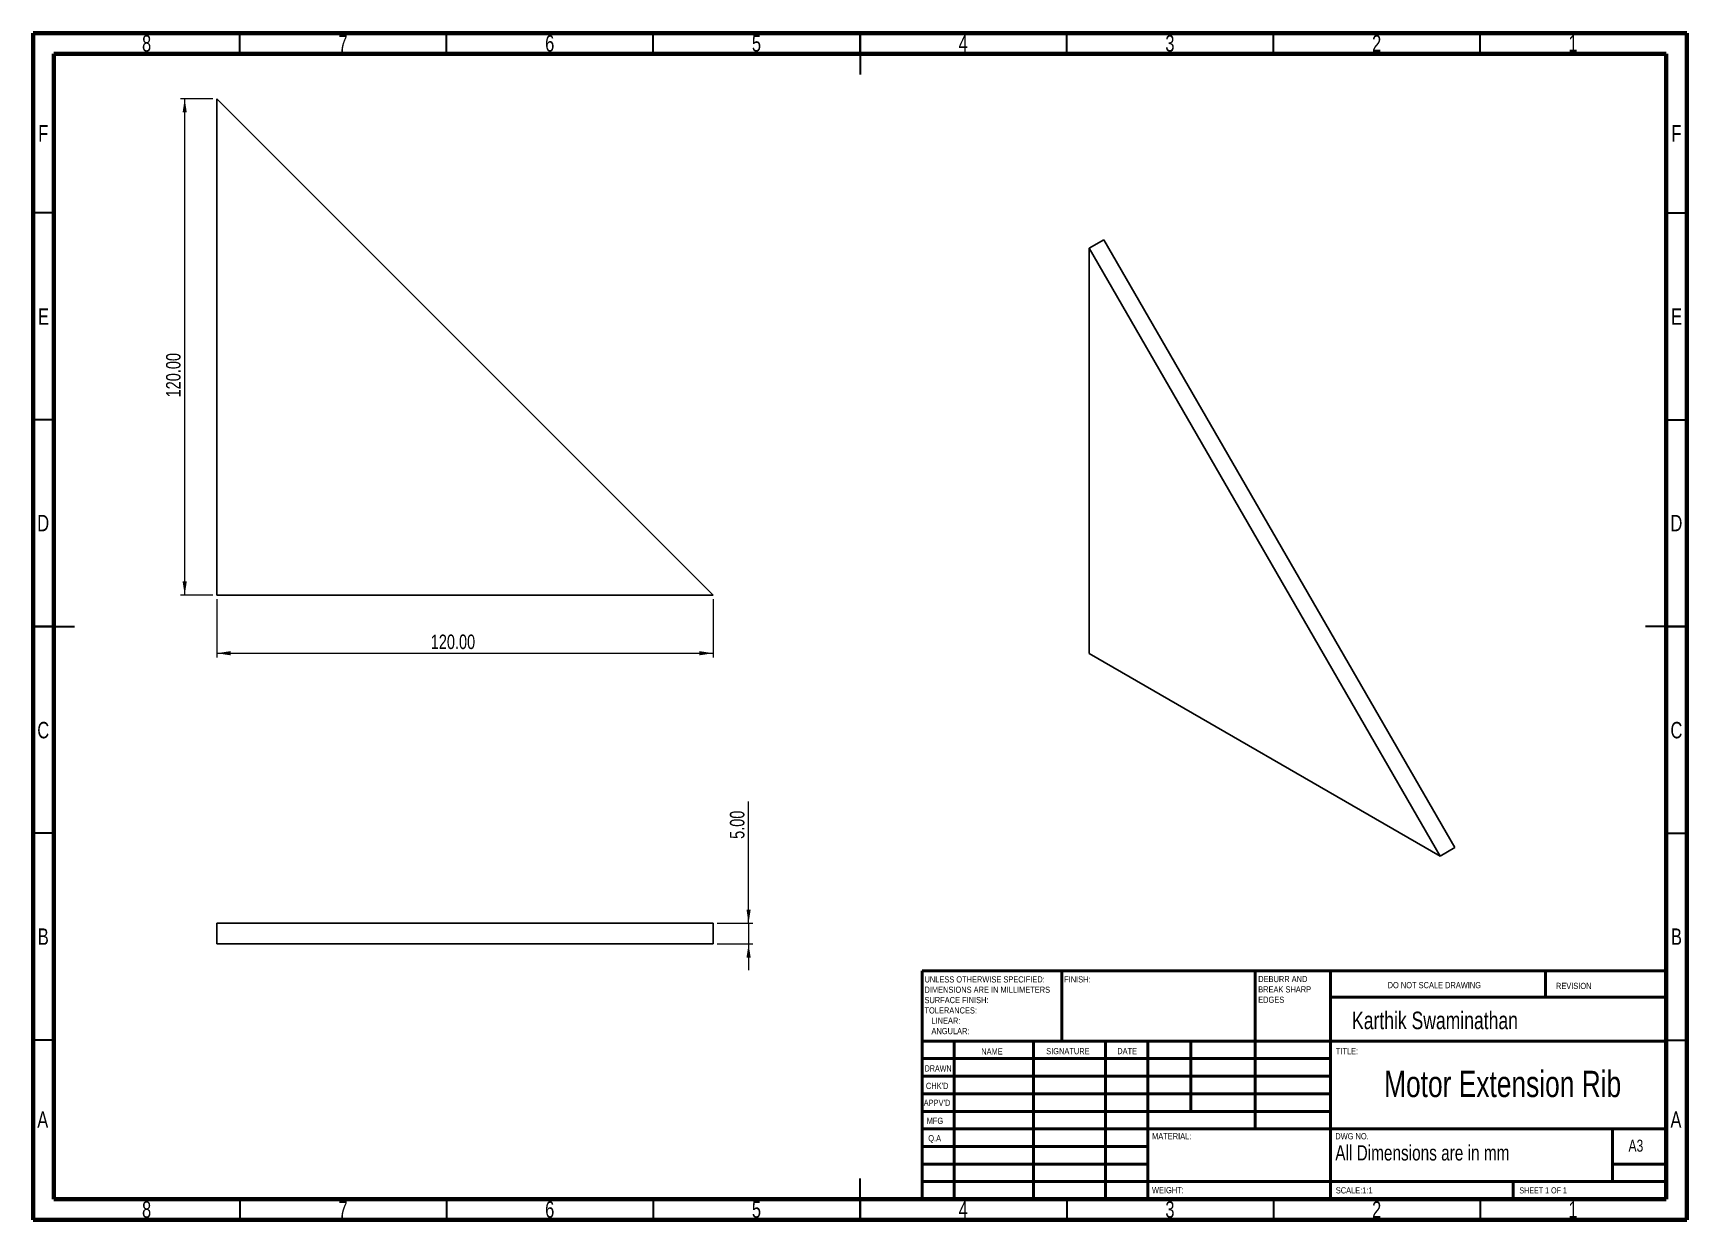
# Model space of a CAD drawing. Header units: millimetres. Extents: x 15 to 415, y 5 to 292.
import ezdxf

# ---------------------------------------------------------------- set-up
doc = ezdxf.new("R2010")
doc.units = ezdxf.units.MM
doc.styles.add('SLDTEXTSTYLE0', font='TXT', dxfattribs={"width": 0.75})
doc.styles.add('SLDTEXTSTYLE1', font='TXT', dxfattribs={"width": 0.686449})
doc.styles.add('SLDTEXTSTYLE2', font='TXT', dxfattribs={"width": 0.6875})
doc.dimstyles.new('SLDDIMSTYLE0', dxfattribs={"dimtxt": 3.5, "dimasz": 3.302, "dimexe": 0, "dimexo": 0.0625, "dimgap": 0.875, "dimtad": 1, "dimrnd": 1e-09, "dimzin": 4, "dimdsep": 46, "dimtxsty": 'SLDTEXTSTYLE0', "dimsah": 1, "dimcen": 0.09, "dimadec": 0, "dimazin": 1, "dimtfac": 1, "dimtofl": 0, "dimtmove": 0, "dimatfit": 3, "dimfxl": 0, "dimfrac": 2, "dimtolj": 1, "dimtzin": 12, "dimarcsym": 0})
doc.dimstyles.new('SLDDIMSTYLE1', dxfattribs={"dimtxt": 3.5, "dimasz": 3.302, "dimexe": 0, "dimexo": 0.0625, "dimgap": 0.875, "dimtad": 1, "dimrnd": 1e-09, "dimzin": 4, "dimdsep": 46, "dimtxsty": 'SLDTEXTSTYLE0', "dimsah": 1, "dimcen": 0.09, "dimadec": 0, "dimazin": 1, "dimtfac": 1, "dimtmove": 0, "dimatfit": 0, "dimfxl": 0, "dimfrac": 2, "dimtolj": 1, "dimtzin": 12, "dimarcsym": 0})

# ---------------------------------------------------------------- blocks, each defined once
blk = doc.blocks.new('SW_NOTE_0')
at = {"color": 0, "linetype": 'Continuous', "lineweight": 0, "char_height": 1.5, "attachment_point": 1, "style": 'SLDTEXTSTYLE0'}
for s, insert in [('UNLESS OTHERWISE SPECIFIED:', (0, 1.93)), ('SURFACE FINISH:', (0, -3.07)), ('DIMENSIONS ARE IN MILLIMETERS', (0, -0.57)), ('TOLERANCES:', (0, -5.57)), ('ANGULAR:', (1.69, -10.57)), ('LINEAR:', (1.69, -8.07))]:
    blk.add_mtext(s, dxfattribs=dict(at, insert=insert))
blk = doc.blocks.new('SW_NOTE_0_1')
at = {"color": 0, "linetype": 'Continuous', "lineweight": 0, "char_height": 1.5, "attachment_point": 1, "style": 'SLDTEXTSTYLE0'}
for s, insert in [('DEBURR AND', (0, 1.93)), ('BREAK SHARP', (0, -0.57)), ('EDGES', (0, -3.07))]:
    blk.add_mtext(s, dxfattribs=dict(at, insert=insert))
blk = doc.blocks.new('_D')
at = {"color": 7, "linetype": 'Continuous', "lineweight": 0}
for p, q in [((59.47, 155.1), (59.47, 141.03)), ((179.47, 155.1), (179.47, 141.03)), ((59.47, 142.03), (179.47, 142.03))]:
    blk.add_line(p, q, dxfattribs=at)
at = {"color": 7, "linetype": 'Continuous', "lineweight": 18}
for points in [[(59.47, 142.03), (62.77, 141.53), (62.77, 142.54)], [(179.47, 142.03), (176.17, 142.54), (176.17, 141.53)]]:
    blk.add_solid(points, dxfattribs=at)
at = {"color": 7, "linetype": 'Continuous', "lineweight": 18, "insert": (111.18, 146.55), "char_height": 3.5, "attachment_point": 1, "style": 'SLDTEXTSTYLE0'}
blk.add_mtext('120.00', dxfattribs=at)
blk = doc.blocks.new('_D_1')
at = {"color": 7, "linetype": 'Continuous', "lineweight": 0}
for p, q in [((58.47, 276.1), (50.67, 276.1)), ((51.67, 156.1), (51.67, 276.1)), ((58.47, 156.1), (50.67, 156.1))]:
    blk.add_line(p, q, dxfattribs=at)
at = {"color": 7, "linetype": 'Continuous', "lineweight": 18}
for points in [[(51.67, 276.1), (51.16, 272.8), (52.18, 272.8)], [(51.67, 156.1), (52.18, 159.41), (51.16, 159.41)]]:
    blk.add_solid(points, dxfattribs=at)
at = {"color": 7, "linetype": 'Continuous', "lineweight": 18, "insert": (47.16, 203.9), "char_height": 3.5, "attachment_point": 1, "rotation": 90, "style": 'SLDTEXTSTYLE0'}
blk.add_mtext('120.00', dxfattribs=at)
blk = doc.blocks.new('_D_2')
at = {"color": 7, "linetype": 'Continuous', "lineweight": 0}
for p, q in [((188.05, 76.73), (188.05, 106.19)), ((180.47, 76.73), (189.05, 76.73)), ((188.05, 76.73), (188.05, 71.73)), ((180.47, 71.73), (189.05, 71.73)), ((188.05, 71.73), (188.05, 65.38))]:
    blk.add_line(p, q, dxfattribs=at)
at = {"color": 7, "linetype": 'Continuous', "lineweight": 18}
for points in [[(188.05, 76.73), (188.56, 80.04), (187.55, 80.04)], [(188.05, 71.73), (187.55, 68.43), (188.56, 68.43)]]:
    blk.add_solid(points, dxfattribs=at)
at = {"color": 7, "linetype": 'Continuous', "lineweight": 18, "insert": (183.54, 97.14), "char_height": 3.5, "attachment_point": 1, "rotation": 90, "style": 'SLDTEXTSTYLE0'}
blk.add_mtext('5.00', dxfattribs=at)

msp = doc.modelspace()

# ---------------------------------------------------------------- linework, layer by layer
at = {"color": 7, "linetype": 'Continuous', "lineweight": 70}
for p, q in [((15, 5), (15, 292)), ((15, 292), (415, 292)), ((415, 292), (415, 5)), ((20, 10), (20, 287)), ((20, 287), (410, 287)), ((410, 287), (410, 10)), ((410, 10), (20, 10)), ((415, 5), (15, 5))]:
    msp.add_line(p, q, dxfattribs=at)
at = {"color": 7, "linetype": 'Continuous', "lineweight": 35}
for p, q in [((65, 287), (65, 292)), ((115, 287), (115, 292)), ((165, 287), (165, 292)), ((215, 292), (215, 282)), ((215, 287), (215, 292)), ((265, 287), (265, 292)), ((315, 287), (315, 292)), ((365, 287), (365, 292)), ((20, 248.5), (15, 248.5)), ((410, 248.5), (415, 248.5)), ((20, 198.5), (15, 198.5)), ((410, 198.5), (415, 198.5)), ((15, 148.5), (25, 148.5)), ((20, 148.5), (15, 148.5)), ((415, 148.5), (405, 148.5)), ((410, 148.5), (415, 148.5)), ((20, 98.5), (15, 98.5)), ((410, 98.5), (415, 98.5)), ((20, 48.5), (15, 48.5)), ((410, 48.5), (415, 48.5)), ((215, 5), (215, 15)), ((65, 10), (65, 5)), ((115, 10), (115, 5)), ((165, 10), (165, 5)), ((215, 10), (215, 5)), ((265, 10), (265, 5)), ((315, 10), (315, 5)), ((365, 10), (365, 5))]:
    msp.add_line(p, q, dxfattribs=at)
at = {"color": 7, "linetype": 'Continuous', "lineweight": 25}
for p, q in [((59.471, 156.103), (59.471, 276.103)), ((179.471, 156.103), (59.471, 276.103)), ((270.444, 239.971), (273.979, 242.012)), ((358.832, 95.043), (273.979, 242.012)), ((355.296, 93.002), (270.444, 239.971)), ((270.444, 141.987), (270.444, 239.971)), ((59.471, 156.103), (179.471, 156.103)), ((270.444, 141.987), (355.296, 93.002)), ((355.296, 93.002), (358.832, 95.043)), ((59.471, 76.735), (59.471, 71.735)), ((59.471, 76.735), (179.471, 76.735)), ((179.471, 76.735), (179.471, 71.735)), ((59.471, 71.735), (179.471, 71.735))]:
    msp.add_line(p, q, dxfattribs=at)
at = {"color": 7, "linetype": 'Continuous', "lineweight": 50}
for p, q in [((230, 65.25), (410, 65.25)), ((230, 65.25), (230, 10)), ((263.8, 48.25), (263.8, 65.25)), ((310.6, 65.25), (310.6, 27)), ((328.8, 65.25), (328.8, 10)), ((380.8, 58.875), (380.8, 65.25)), ((410, 58.875), (328.8, 58.875)), ((410, 48.25), (230, 48.25)), ((237.8, 48.25), (237.8, 10)), ((256.991, 48.25), (256.991, 10)), ((274.399, 48.25), (274.399, 10)), ((284.6, 10), (284.6, 48.25)), ((295, 31.25), (295, 48.25)), ((328.8, 44), (230, 44)), ((328.8, 39.75), (230, 39.75)), ((328.8, 35.5), (230, 35.5)), ((328.8, 31.25), (230, 31.25)), ((284.6, 27), (230, 27)), ((284.6, 27), (410, 27)), ((397, 14.25), (397, 27)), ((284.6, 22.75), (230, 22.75)), ((284.6, 18.5), (230, 18.5)), ((410, 18.5), (397, 18.5)), ((230, 14.25), (410, 14.25)), ((373, 10), (373, 14.25))]:
    msp.add_line(p, q, dxfattribs=at)

# ---------------------------------------------------------------- block references
at = {"color": 7, "linetype": 'Continuous', "lineweight": 0}
for name, p in [('SW_NOTE_0_1', (311.309, 62.069)), ('SW_NOTE_0', (230.594, 61.987))]:
    msp.add_blockref(name, p, dxfattribs=at)

# ---------------------------------------------------------------- texts
for s, insert, char_height, attachment_point, style in [('8', (42.46, 291.494), 3.969, 2, 'SLDTEXTSTYLE0'), ('7', (89.96, 291.494), 3.969, 2, 'SLDTEXTSTYLE0'), ('6', (139.96, 291.494), 3.969, 2, 'SLDTEXTSTYLE0'), ('5', (189.96, 291.494), 3.969, 2, 'SLDTEXTSTYLE0'), ('4', (239.96, 291.494), 3.969, 2, 'SLDTEXTSTYLE0'), ('3', (289.96, 291.494), 3.969, 2, 'SLDTEXTSTYLE0'), ('2', (339.96, 291.494), 3.969, 2, 'SLDTEXTSTYLE0'), ('1', (387.46, 291.494), 3.969, 2, 'SLDTEXTSTYLE0'), ('F', (17.458, 269.744), 3.969, 2, 'SLDTEXTSTYLE0'), ('F', (412.458, 269.744), 3.969, 2, 'SLDTEXTSTYLE0'), ('E', (17.508, 225.429), 3.969, 2, 'SLDTEXTSTYLE0'), ('E', (412.508, 225.429), 3.969, 2, 'SLDTEXTSTYLE0'), ('D', (17.453, 175.494), 3.969, 2, 'SLDTEXTSTYLE0'), ('D', (412.453, 175.494), 3.969, 2, 'SLDTEXTSTYLE0'), ('C', (17.459, 125.429), 3.969, 2, 'SLDTEXTSTYLE0'), ('C', (412.459, 125.429), 3.969, 2, 'SLDTEXTSTYLE0'), ('B', (17.471, 75.494), 3.969, 2, 'SLDTEXTSTYLE0'), ('B', (412.471, 75.494), 3.969, 2, 'SLDTEXTSTYLE0'), ('FINISH:', (264.371, 63.919), 1.5, 1, 'SLDTEXTSTYLE0'), ('DO NOT SCALE DRAWING', (342.615, 62.533), 1.5, 1, 'SLDTEXTSTYLE0'), ('REVISION', (383.328, 62.335), 1.5, 1, 'SLDTEXTSTYLE0'), ('Karthik Swaminathan', (334.005, 55.361), 4.23333, 1, 'SLDTEXTSTYLE0'), ('NAME', (244.322, 46.501), 1.5, 1, 'SLDTEXTSTYLE0'), ('SIGNATURE', (260.034, 46.562), 1.5, 1, 'SLDTEXTSTYLE0'), ('DATE', (277.215, 46.576), 1.5, 1, 'SLDTEXTSTYLE0'), ('TITLE:', (330.09, 46.576), 1.5, 1, 'SLDTEXTSTYLE0'), ('DRAWN', (230.643, 42.385), 1.5, 1, 'SLDTEXTSTYLE1'), ('Motor Extension Rib', (370.432, 41.059), 6.35, 2, 'SLDTEXTSTYLE0'), ("CHK'D", (230.939, 38.162), 1.5, 1, 'SLDTEXTSTYLE0'), ("APPV'D", (230.402, 34.066), 1.5, 1, 'SLDTEXTSTYLE0'), ('A', (17.34, 31.244), 3.969, 2, 'SLDTEXTSTYLE0'), ('MFG', (231.124, 29.716), 1.5, 1, 'SLDTEXTSTYLE0'), ('A', (412.34, 31.244), 3.969, 2, 'SLDTEXTSTYLE0'), ('Q.A', (231.509, 25.505), 1.5, 1, 'SLDTEXTSTYLE0'), ('MATERIAL:', (285.646, 25.986), 1.5, 1, 'SLDTEXTSTYLE0'), ('DWG NO.', (329.953, 25.986), 1.5, 1, 'SLDTEXTSTYLE0'), ('A3', (400.871, 24.406), 2.9104, 1, 'SLDTEXTSTYLE0'), ('All Dimensions are in mm', (329.953, 23.074), 3.70417, 1, 'SLDTEXTSTYLE0'), ('WEIGHT:', (285.618, 12.949), 1.4986, 1, 'SLDTEXTSTYLE0'), ('SCALE:1:1', (330.074, 12.9), 1.5, 1, 'SLDTEXTSTYLE0'), ('SHEET 1 OF 1', (374.478, 12.9), 1.5, 1, 'SLDTEXTSTYLE2'), ('8', (42.46, 9.494), 3.969, 2, 'SLDTEXTSTYLE0'), ('7', (89.96, 9.494), 3.969, 2, 'SLDTEXTSTYLE0'), ('6', (139.96, 9.494), 3.969, 2, 'SLDTEXTSTYLE0'), ('5', (189.96, 9.494), 3.969, 2, 'SLDTEXTSTYLE0'), ('4', (239.96, 9.494), 3.969, 2, 'SLDTEXTSTYLE0'), ('3', (289.96, 9.494), 3.969, 2, 'SLDTEXTSTYLE0'), ('2', (339.96, 9.494), 3.969, 2, 'SLDTEXTSTYLE0'), ('1', (387.46, 9.494), 3.969, 2, 'SLDTEXTSTYLE0')]:
    msp.add_mtext(s, dxfattribs=dict(at, insert=insert, char_height=char_height, attachment_point=attachment_point, style=style))

# ---------------------------------------------------------------- dimensions: what is measured, and where the dimension line sits
at = {"color": 7, "linetype": 'Continuous', "lineweight": 18}
for base, p1, p2, dimstyle, picture, middle in [((51.672, 276.103), (59.471, 156.103), (59.471, 276.103), 'SLDDIMSTYLE0', '_D_1', (51.672, 211.008)), ((188.054, 71.735), (179.471, 76.735), (179.471, 71.735), 'SLDDIMSTYLE1', '_D_2', (188.054, 101.668))]:
    dim = msp.add_linear_dim(base=base, p1=p1, p2=p2, angle=90, dimstyle=dimstyle, dxfattribs=at)
    dim.commit()
    dim.dimension.update_dxf_attribs({"geometry": picture, "text_midpoint": middle, "dimtype": 160})
dim = msp.add_linear_dim(base=(179.471, 142.034), p1=(59.471, 156.103), p2=(179.471, 156.103), dimstyle='SLDDIMSTYLE0', dxfattribs=at)
dim.commit()
dim.dimension.update_dxf_attribs({"geometry": '_D', "text_midpoint": (118.295, 142.034), "dimtype": 160})

doc.saveas('drawing.dxf')
